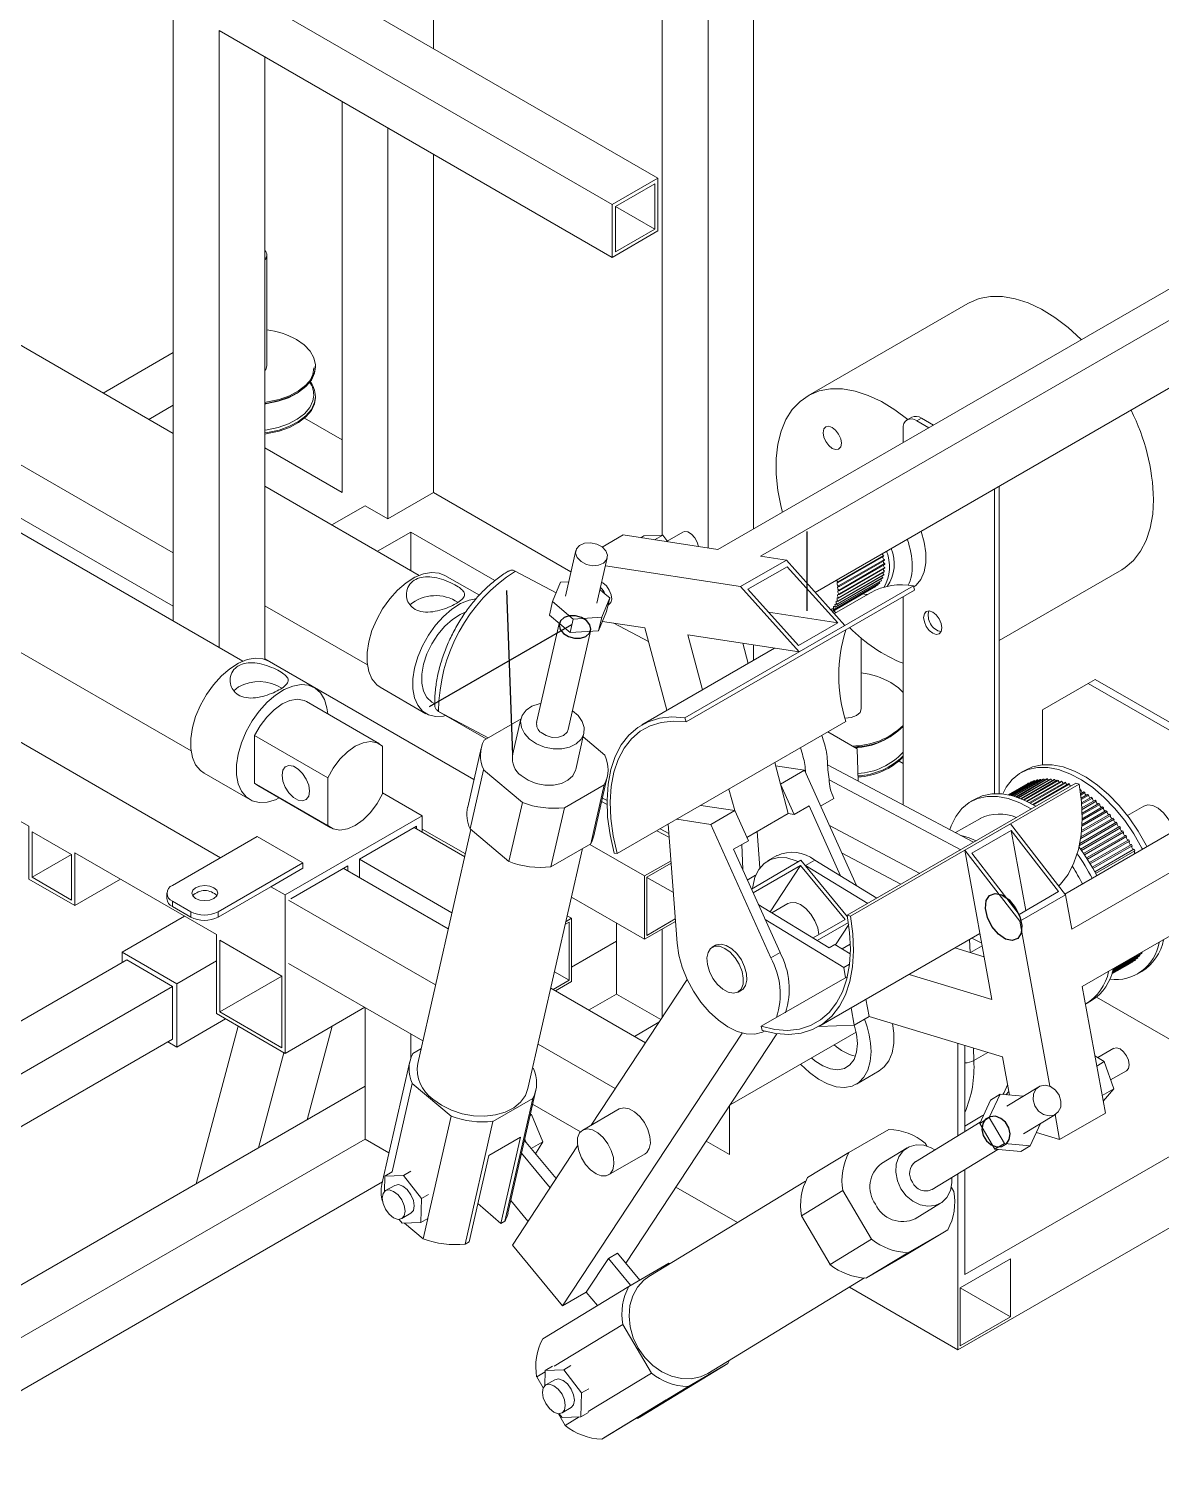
# Model space of a CAD drawing. Header units: millimetres. Extents: x 174 to 988, y 116 to 750.
# Drawn here: x 847.7 to 935.2, y 165.5 to 277.6 of the extents above; entities that cross this region are included whole.
import ezdxf

# ---------------------------------------------------------------- set-up
doc = ezdxf.new("R2010")
doc.units = ezdxf.units.MM
doc.linetypes.add('CENTERX2', pattern=[20.32, 12.7, -2.54, 2.54, -2.54])

msp = doc.modelspace()

# ---------------------------------------------------------------- linework, layer by layer
at = {"color": 7, "linetype": 'Continuous', "lineweight": 15}
for p, q in [((892.76, 264.03), (811.44, 310.97)), ((900.16, 298.38), (900.16, 237.46)), ((896.62, 296.34), (896.62, 238.46)), ((903.69, 296.87), (903.69, 238.95)), ((878.94, 286.14), (878.94, 276.08)), ((896.29, 266.07), (870.24, 281.11)), ((858.81, 279.54), (858.81, 231.81)), ((892.76, 259.94), (862.35, 277.5)), ((862.35, 277.5), (862.35, 229.77)), ((865.89, 275.46), (865.89, 228.84)), ((871.87, 272), (871.87, 241.75)), ((875.41, 269.96), (875.41, 239.71)), ((878.94, 267.92), (878.94, 241.75)), ((896.29, 266.07), (892.76, 264.03)), ((896.29, 261.99), (896.29, 266.07)), ((900.91, 237.34), (950.4, 265.91)), ((896.04, 265.64), (893, 263.88)), ((896.04, 262.13), (896.04, 265.64)), ((904.23, 236.83), (953.72, 265.4)), ((892.76, 264.03), (892.76, 259.94)), ((893, 263.88), (893, 260.37)), ((896.04, 262.13), (893, 263.88)), ((892.76, 259.94), (896.29, 261.99)), ((893, 260.37), (896.04, 262.13)), ((908.45, 234.03), (954.94, 260.86)), ((866.05, 251.55), (866.05, 260.12)), ((858.81, 246.32), (841.84, 256.12)), ((920.26, 256.37), (907.88, 249.23)), ((853.39, 249.45), (858.81, 252.58)), ((864.19, 228.71), (825.03, 251.31)), ((869.8, 251.46), (869.8, 251.55)), ((869.8, 249.1), (869.8, 249.19)), ((856.93, 247.41), (858.81, 248.5)), ((841.84, 246.88), (858.81, 237.08)), ((868.97, 247.51), (871.87, 245.84)), ((915.91, 247.58), (915.55, 247.38)), ((916.66, 247.51), (916.3, 247.3)), ((916.3, 247.3), (917.23, 246.77)), ((916.66, 247.51), (917.59, 246.97)), ((915.24, 245.62), (915.24, 246.69)), ((865.89, 245.21), (871.87, 241.75)), ((821.03, 244.38), (860.19, 221.78)), ((862.46, 213.51), (811.99, 242.65)), ((858.81, 232.97), (841.84, 242.76)), ((877.82, 235.35), (865.89, 242.24)), ((922.67, 242.24), (922.67, 218.47)), ((875.41, 239.71), (878.94, 241.75)), ((878.94, 241.75), (889.56, 235.62)), ((922.31, 218.47), (922.31, 242.03)), ((873.64, 240.73), (871.07, 239.25)), ((873.64, 240.73), (875.41, 239.71)), ((877.18, 238.69), (874.6, 237.21)), ((877.18, 238.69), (883.68, 234.94)), ((877.18, 238.69), (877.18, 235.72)), ((893.6, 238.47), (891.98, 237.53)), ((900.91, 237.34), (893.6, 238.47)), ((895.21, 238.41), (894.96, 238.26)), ((895.21, 238.41), (896.66, 238.46)), ((896.66, 238.46), (896.02, 238.1)), ((896.66, 238.46), (897.06, 237.94)), ((898.22, 238.7), (897.01, 238)), ((889.94, 237.26), (889.14, 233.74)), ((891.57, 233.19), (892.37, 236.7)), ((906.22, 236.52), (904.23, 236.83)), ((913.74, 236.89), (910.2, 234.85)), ((910.22, 234.79), (913.75, 236.83)), ((974.34, 237.6), (927.75, 210.7)), ((885.26, 235.68), (888.43, 234)), ((902.68, 234.48), (892.23, 236.09)), ((906.22, 236.52), (902.68, 234.48)), ((903.25, 234.27), (906.29, 236.02)), ((910.75, 231.47), (906.22, 236.52)), ((906.29, 236.02), (910.19, 231.68)), ((913.8, 236.57), (910.26, 234.53)), ((910.26, 233.58), (913.8, 235.62)), ((910.27, 234.47), (913.8, 236.51)), ((913.8, 235.67), (910.27, 233.63)), ((913.82, 236.26), (910.29, 234.21)), ((910.29, 234.16), (913.83, 236.2)), ((913.83, 235.96), (910.29, 233.91)), ((910.29, 233.86), (913.82, 235.9)), ((922.67, 230.31), (932.15, 235.78)), ((977.78, 236.55), (928.29, 207.98)), ((882.48, 233.81), (879.82, 235.35)), ((888.14, 233.32), (888.76, 234.81)), ((888.76, 234.81), (889.39, 234.85)), ((898.38, 224.32), (916.06, 234.53)), ((907.22, 229.43), (902.68, 234.48)), ((913.29, 234.61), (909.76, 232.57)), ((909.77, 232.57), (913.26, 234.58)), ((913.12, 234.48), (909.78, 232.55)), ((909.88, 232.69), (913.42, 234.73)), ((913.44, 234.77), (909.91, 232.72)), ((910.01, 232.88), (913.55, 234.92)), ((913.57, 234.95), (910.03, 232.91)), ((910.12, 233.09), (913.66, 235.13)), ((913.67, 235.17), (910.14, 233.13)), ((910.2, 233.32), (913.74, 235.36)), ((913.75, 235.41), (910.22, 233.37)), ((913.11, 234.5), (913.12, 234.48)), ((913.27, 234.65), (913.29, 234.61)), ((916.06, 234.53), (916.14, 234.21)), ((887.9, 232.26), (888.14, 233.32)), ((889.74, 231.97), (888.14, 233.32)), ((891.81, 234.24), (892.22, 233.89)), ((892.56, 233.61), (891.94, 232.12)), ((892.22, 233.89), (892.56, 233.61)), ((892.32, 232.55), (892.56, 233.61)), ((898.46, 224.01), (916.14, 234.21)), ((907.15, 229.92), (903.25, 234.27)), ((912.72, 234), (909.93, 232.39)), ((915.24, 217.6), (915.24, 233.69)), ((865.89, 233), (873.82, 228.42)), ((889.5, 230.92), (887.9, 232.26)), ((892.32, 232.55), (891.7, 231.06)), ((892.44, 233.05), (892.5, 233.09)), ((910.19, 231.68), (904.83, 232.51)), ((909.85, 232.68), (910.04, 232.45)), ((888.66, 231.63), (886.91, 223.97)), ((889.35, 223.42), (891.08, 231.02)), ((889.5, 230.92), (889.74, 231.97)), ((891.7, 231.06), (889.5, 230.92)), ((891.94, 232.12), (889.74, 231.97)), ((891.7, 231.06), (891.94, 232.12)), ((895.27, 231.28), (892, 231.78)), ((892.87, 231.65), (895.55, 230.23)), ((896.97, 224.91), (895.27, 231.28)), ((910.19, 231.68), (907.15, 229.92)), ((907.22, 229.43), (910.75, 231.47)), ((978.6, 232.11), (929.1, 203.54)), ((907.22, 229.43), (898.59, 230.76)), ((898.59, 230.76), (899.73, 226.5)), ((902.84, 230.1), (903.26, 228.54)), ((903.69, 229.97), (903.69, 228.79)), ((912.01, 225.02), (912.01, 230.5)), ((882.06, 219.55), (865.89, 228.89)), ((905.31, 229.72), (895.04, 223.79)), ((847.65, 215.94), (827.15, 227.78)), ((869.72, 226.67), (866.19, 228.71)), ((874.82, 226.69), (878.35, 224.65)), ((929.56, 226.99), (926.03, 224.95)), ((930.09, 227.3), (929.56, 226.99)), ((929.56, 226.99), (940.17, 220.87)), ((930.09, 227.3), (940.7, 221.18)), ((874.75, 222.32), (869.1, 225.58)), ((878.85, 225.52), (879.04, 225.41)), ((879.31, 224.83), (883, 222.7)), ((879.33, 224.82), (883.16, 222.79)), ((898.38, 224.32), (898.46, 224.01)), ((926.03, 224.95), (926.03, 220.7)), ((885.7, 224.26), (882.85, 222.61)), ((885.69, 224.25), (885.05, 221.44)), ((893.14, 213.83), (910.82, 224.04)), ((911.69, 221.93), (909.43, 223.24)), ((865.1, 222.95), (870.76, 219.68)), ((865.1, 222.95), (865.1, 219.27)), ((875, 222.13), (875, 218.46)), ((889.93, 220.33), (890.57, 223.14)), ((890.51, 222.86), (892.18, 221.45)), ((882.62, 221.99), (881.58, 217.42)), ((911.78, 219.44), (911.69, 221.93)), ((914.93, 220.98), (915.24, 220.8)), ((861.19, 220.05), (864.72, 218.01)), ((882.81, 220.32), (881.77, 215.75)), ((882.81, 220.32), (885.81, 217.78)), ((905.32, 220.87), (905.77, 219.2)), ((905.39, 220.62), (907.62, 220.27)), ((907.62, 220.27), (905.77, 219.2)), ((907.62, 220.27), (911.64, 211.35)), ((920.7, 214.71), (909.4, 220.69)), ((924.71, 220.29), (924.36, 220.09)), ((865.1, 219.27), (870.76, 216.01)), ((865.1, 219.27), (865.35, 219.09)), ((865.35, 219.09), (871, 215.82)), ((870.76, 216.01), (870.76, 219.68)), ((892.13, 219.15), (889.05, 217.37)), ((892.13, 219.15), (891.09, 214.58)), ((891.33, 215.2), (892.37, 219.77)), ((901.78, 218.82), (902.23, 217.16)), ((905.77, 219.2), (906.37, 216.93)), ((905.77, 219.2), (906.82, 216.86)), ((910.93, 209.06), (928.61, 219.27)), ((911.17, 208.99), (928.85, 219.2)), ((923.38, 218.37), (924.9, 219.25)), ((924.96, 219.28), (923.39, 218.37)), ((923.41, 218.37), (925.12, 219.36)), ((925.18, 219.38), (923.42, 218.37)), ((923.46, 218.36), (925.35, 219.45)), ((925.41, 219.47), (923.48, 218.35)), ((923.55, 218.34), (925.58, 219.51)), ((925.65, 219.53), (923.57, 218.33)), ((923.66, 218.31), (925.83, 219.56)), ((925.9, 219.57), (923.69, 218.3)), ((923.8, 218.27), (926.08, 219.59)), ((926.16, 219.59), (923.84, 218.26)), ((923.96, 218.22), (926.35, 219.6)), ((926.42, 219.6), (924.01, 218.2)), ((924.14, 218.16), (926.61, 219.59)), ((926.69, 219.58), (924.19, 218.14)), ((924.34, 218.08), (926.89, 219.56)), ((926.97, 219.54), (924.4, 218.06)), ((924.55, 217.99), (927.17, 219.5)), ((927.25, 219.49), (924.62, 217.97)), ((924.78, 217.89), (927.46, 219.43)), ((927.54, 219.41), (924.85, 217.86)), ((924.97, 219.27), (924.96, 219.28)), ((925.02, 217.77), (927.74, 219.34)), ((927.83, 219.31), (925.09, 217.73)), ((925.2, 219.36), (925.18, 219.38)), ((925.27, 217.63), (928.04, 219.23)), ((928.12, 219.2), (925.34, 217.59)), ((925.44, 219.43), (925.41, 219.47)), ((928.85, 219.2), (928.61, 219.27)), ((928.92, 218.79), (928.92, 218.79)), ((929.01, 218.74), (928.93, 218.7)), ((878.06, 216.75), (875, 218.52)), ((885.81, 217.78), (884.77, 213.21)), ((891.93, 217.85), (892.35, 217.63)), ((891.99, 218.12), (892.35, 217.93)), ((899.6, 217.56), (902.23, 217.16)), ((908.87, 217.5), (909.9, 218.1)), ((920.82, 218.05), (920.47, 217.85)), ((928.96, 218.46), (929.22, 218.61)), ((929.3, 218.55), (928.98, 218.36)), ((929.01, 218.11), (929.51, 218.4)), ((929.6, 218.34), (929.02, 218.01)), ((929.04, 217.75), (929.81, 218.19)), ((929.89, 218.12), (929.05, 217.64)), ((929.07, 217.36), (930.1, 217.95)), ((930.18, 217.88), (929.08, 217.25)), ((929.09, 216.96), (930.38, 217.7)), ((930.46, 217.63), (929.09, 216.84)), ((867.45, 210.63), (878.06, 216.75)), ((878.06, 215.49), (878.06, 216.75)), ((889.05, 217.37), (888.01, 212.8)), ((897.75, 216.49), (900.37, 216.09)), ((900.37, 216.09), (902.23, 217.16)), ((902.23, 217.16), (903.28, 214.82)), ((903.17, 215.08), (906.37, 216.93)), ((906.82, 216.86), (906.37, 216.93)), ((907.97, 217.53), (906.82, 216.86)), ((910.41, 212.1), (907.97, 217.53)), ((921.22, 216.55), (919.31, 215.45)), ((931.56, 216.48), (928.98, 214.99)), ((929, 215.13), (931.48, 216.56)), ((931.29, 216.78), (929.04, 215.48)), ((929.05, 215.62), (931.22, 216.87)), ((931.02, 217.08), (929.07, 215.96)), ((929.08, 216.09), (930.94, 217.16)), ((929.09, 216.53), (930.67, 217.44)), ((930.75, 217.36), (929.09, 216.41)), ((933.87, 217.5), (932.6, 216.77)), ((847.65, 211.85), (847.65, 215.94)), ((847.9, 215.51), (850.94, 213.75)), ((847.9, 212), (847.9, 215.51)), ((877.62, 215.95), (873.2, 213.4)), ((881.35, 213.59), (877.44, 215.85)), ((877.62, 215.75), (877.62, 215.95)), ((881.83, 215.7), (877.71, 197.6)), ((881.4, 213.81), (878.06, 215.73)), ((881.77, 215.75), (884.77, 213.21)), ((896.19, 215.59), (897.17, 215.07)), ((896.46, 215.75), (897.14, 215.39)), ((897.77, 206.89), (897.09, 216.11)), ((900.37, 216.09), (905.02, 205.77)), ((903.95, 215.53), (904.16, 212.72)), ((920.01, 214.09), (923.54, 216.13)), ((923.59, 215.61), (920.55, 213.85)), ((923.54, 216.13), (927.8, 210.65)), ((927.25, 210.89), (923.59, 215.61)), ((923.59, 215.61), (924.73, 209.43)), ((931.81, 216.16), (928.88, 214.46)), ((928.91, 214.62), (931.74, 216.25)), ((928.96, 214.17), (931.99, 215.92)), ((932.06, 215.83), (929.03, 214.08)), ((929.2, 213.84), (932.23, 215.59)), ((932.3, 215.49), (929.27, 213.74)), ((865.3, 215.15), (858.75, 211.37)), ((868.84, 213.11), (865.3, 215.15)), ((886.24, 195.66), (890.46, 214.22)), ((891.09, 214.58), (888.01, 212.8)), ((895.25, 212.1), (891.02, 214.54)), ((903.28, 214.82), (902.13, 214.16)), ((902.84, 212.6), (902.77, 214.52)), ((929.43, 213.49), (932.47, 215.24)), ((932.53, 215.14), (929.5, 213.39)), ((929.65, 213.13), (932.69, 214.89)), ((932.75, 214.78), (929.72, 213.03)), ((929.87, 212.77), (932.9, 214.52)), ((932.96, 214.42), (929.92, 212.67)), ((847.9, 212), (850.94, 213.75)), ((850.94, 213.75), (850.94, 210.24)), ((851.19, 213.9), (851.19, 209.81)), ((862.15, 207.57), (851.19, 213.9)), ((862.29, 209.33), (868.84, 213.11)), ((868.84, 213.11), (868.84, 212.7)), ((880.36, 209.26), (873.2, 213.4)), ((873.2, 211.97), (873.2, 213.4)), ((893.14, 213.83), (892.91, 213.87)), ((895.25, 212.1), (897.3, 213.28)), ((895.43, 212), (897.31, 213.08)), ((902.13, 214.16), (905.73, 206.18)), ((903.51, 211.09), (907.35, 213.31)), ((905.47, 213.67), (904.76, 213.26)), ((907.35, 213.31), (910.95, 208.95)), ((908.41, 213.32), (907.7, 212.91)), ((913.21, 210.38), (908.41, 213.32)), ((920.01, 214.09), (922.12, 202.54)), ((920.01, 214.09), (924.26, 208.6)), ((920.55, 213.85), (924.21, 209.13)), ((930.07, 212.41), (933.1, 214.16)), ((933.16, 214.05), (930.12, 212.3)), ((850.94, 210.24), (847.9, 212)), ((868.84, 212.7), (866.35, 211.27)), ((867.89, 210.34), (872.31, 212.89)), ((871.96, 212.69), (880.07, 208)), ((872.31, 212.48), (872.31, 212.89)), ((895.25, 207.2), (895.25, 212.1)), ((895.43, 207.5), (895.43, 212)), ((897.48, 210.81), (895.43, 211.99)), ((903.84, 212.15), (903.2, 211.78)), ((903.65, 210.79), (907.32, 212.91)), ((907.32, 212.91), (904.97, 209.33)), ((907.32, 212.91), (910.76, 208.74)), ((907.7, 212.91), (912.51, 209.98)), ((851.19, 209.81), (847.65, 211.85)), ((851.19, 209.81), (854.73, 211.86)), ((862.29, 208.92), (866.35, 211.27)), ((867.45, 210.63), (866.35, 211.27)), ((924.21, 209.13), (927.25, 210.89)), ((858.31, 210.76), (858.31, 210.35)), ((858.75, 210.15), (860.16, 209.33)), ((858.75, 210.15), (858.75, 209.74)), ((858.75, 209.74), (860.16, 208.92)), ((867.45, 198.38), (867.45, 210.63)), ((867.72, 210.24), (879.09, 203.67)), ((895.25, 207.2), (889.61, 210.46)), ((909.53, 206.54), (904.05, 209.89)), ((906.34, 209.96), (905.1, 209.25)), ((927.8, 210.65), (924.26, 208.6)), ((927.8, 210.65), (928.29, 207.98)), ((859.68, 209), (854.85, 206.21)), ((860.16, 209.33), (860.16, 208.92)), ((862.29, 209.33), (862.29, 208.92)), ((889.6, 208.83), (889.18, 208.59)), ((889.6, 208.83), (889.28, 209.02)), ((889.6, 203.93), (889.6, 208.83)), ((897.63, 208.78), (895.43, 207.5)), ((910.65, 205.02), (904.58, 208.73)), ((910.76, 208.74), (908.28, 207.31)), ((911.17, 208.99), (910.93, 209.06)), ((924.26, 208.6), (926.6, 195.83)), ((862.15, 207.57), (862.15, 201.45)), ((889.42, 208.53), (889.13, 208.36)), ((889.42, 204.03), (889.42, 208.53)), ((893.09, 208.45), (893.09, 202.97)), ((897.65, 208.58), (895.25, 207.2)), ((896.62, 207.99), (896.62, 201.17)), ((911.02, 208.5), (908.61, 207.11)), ((908.72, 200.45), (921.19, 207.65)), ((911.04, 208.34), (910.01, 206.77)), ((867.21, 204.36), (862.4, 207.14)), ((862.4, 207.14), (862.4, 201.59)), ((889.6, 205.04), (893.09, 207.06)), ((900.75, 206.74), (900.49, 206.58)), ((909.97, 206.8), (909.53, 206.54)), ((911.16, 206.07), (909.97, 206.8)), ((910.53, 206.46), (911.16, 206.83)), ((921.52, 205.84), (919.25, 206.53)), ((921.36, 206.69), (920.46, 206.17)), ((921.33, 206.9), (920.57, 207.29)), ((855.21, 205.6), (814.67, 182.2)), ((854.85, 205.39), (854.85, 206.21)), ((854.85, 206.21), (859.09, 203.76)), ((855.21, 205.6), (858.74, 203.56)), ((862.15, 205.53), (859.09, 203.76)), ((867.72, 205.34), (878.1, 199.34)), ((867.89, 205.23), (867.89, 205.23)), ((867.89, 205.23), (867.89, 205.23)), ((905.02, 205.77), (905.73, 206.18)), ((910.65, 205.02), (911.09, 205.27)), ((931.38, 204.53), (933.01, 205.47)), ((932.96, 205.43), (931.38, 204.52)), ((931.38, 204.52), (932.81, 205.34)), ((933.16, 205.57), (931.39, 204.55)), ((931.4, 204.57), (933.21, 205.61)), ((933.34, 205.73), (931.41, 204.61)), ((931.42, 204.64), (933.39, 205.78)), ((933.52, 205.9), (931.44, 204.7)), ((931.45, 204.74), (933.56, 205.96)), ((933.68, 206.1), (931.47, 204.82)), ((931.48, 204.86), (933.72, 206.16)), ((933.01, 205.47), (933.01, 205.48)), ((933.21, 205.61), (933.19, 205.64)), ((933.39, 205.78), (933.37, 205.82)), ((933.72, 206.16), (933.7, 206.19)), ((862.4, 201.59), (867.21, 204.36)), ((867.21, 198.81), (867.21, 204.36)), ((889.42, 204.03), (888.29, 204.68)), ((904.28, 200.47), (910.93, 204.31)), ((910.8, 204.23), (910.65, 205.02)), ((922.12, 202.54), (915.72, 204.49)), ((933.35, 204.5), (933.71, 204.71)), ((858.74, 203.56), (818.2, 180.16)), ((858.74, 203.56), (858.74, 199.48)), ((859.09, 203.76), (859.09, 198.86)), ((888.01, 203.42), (895.32, 199.2)), ((888.18, 203.32), (889.42, 204.03)), ((888.36, 203.22), (889.6, 203.93)), ((898.55, 204.1), (891.13, 192.83)), ((902.49, 203.12), (902.75, 203.27)), ((929.1, 203.54), (930.89, 193.76)), ((867.45, 198.38), (873.61, 201.94)), ((873.64, 201.92), (873.64, 191.75)), ((890.93, 201.73), (893.09, 202.97)), ((896.51, 201), (893.09, 202.97)), ((911.47, 200.57), (911.22, 201.9)), ((912.62, 201.24), (912.37, 202.56)), ((929.47, 202.26), (929.82, 202.46)), ((930.21, 202.73), (943.7, 194.94)), ((862.86, 201.04), (859.09, 198.86)), ((862.15, 201.45), (867.45, 198.38)), ((862.4, 201.59), (867.21, 198.81)), ((894.47, 199.69), (896.37, 200.79)), ((911.47, 200.57), (912.62, 201.24)), ((912.62, 201.24), (922.94, 198.1)), ((863.83, 200.47), (860.58, 188.29)), ((869.17, 193.25), (871.1, 200.49)), ((877.18, 199.88), (877.18, 198.01)), ((902.79, 199.95), (888.9, 178.85)), ((905.49, 199.9), (893.81, 182.15)), ((901.88, 194.41), (911.61, 200.03)), ((904.28, 200.47), (904.34, 200.16)), ((908.72, 200.45), (911.47, 200.57)), ((858.74, 199.48), (821.74, 178.12)), ((859.09, 198.86), (858.39, 199.27)), ((877.96, 198.72), (877.33, 198.36)), ((887.02, 199.09), (892.99, 195.65)), ((919.49, 192), (919.49, 199.15)), ((920.02, 192.32), (920.02, 198.99)), ((931.53, 198.77), (930.3, 198.06)), ((867.37, 198.43), (865.41, 191.08)), ((877.1, 197.74), (874.94, 188.25)), ((922.94, 198.1), (923.48, 195.15)), ((930.08, 198.2), (930.8, 197.74)), ((930.8, 197.74), (930.22, 197.4)), ((930.8, 197.74), (931.54, 195.63)), ((886.6, 197.24), (886.66, 197.2)), ((911.63, 196), (913.4, 197.02)), ((931.29, 196.32), (932.53, 197.03)), ((828.81, 169.95), (873.64, 195.83)), ((877.29, 196.06), (875.73, 189.21)), ((877.29, 196.06), (880.29, 193.52)), ((884.69, 186.03), (886.85, 195.52)), ((922.74, 195.22), (921.91, 193.41)), ((922.74, 195.22), (922, 194.77)), ((924.52, 195.06), (922.74, 195.22)), ((923.2, 195.18), (923.42, 195.44)), ((925.73, 195.8), (923.26, 194.29)), ((931.54, 195.63), (930.64, 195.11)), ((931.54, 195.63), (930.72, 194.67)), ((886.61, 194.9), (883.53, 193.12)), ((886.61, 194.9), (884.46, 185.41)), ((886.6, 194.44), (890.3, 192.3)), ((893.3, 194.08), (890.47, 192.44)), ((901.81, 190.56), (901.81, 194.31)), ((943.7, 194.94), (920.02, 181.27)), ((922, 194.77), (921.17, 192.95)), ((880.29, 193.52), (878.5, 185.63)), ((883.53, 193.12), (881.37, 183.63)), ((886.5, 193.64), (886.41, 193.58)), ((886.43, 193.68), (886.5, 193.64)), ((886.5, 193.64), (887.38, 191.54)), ((921.21, 193.05), (916.2, 190)), ((920.02, 192.76), (921.32, 193.51)), ((921.91, 193.41), (921.17, 192.95)), ((921.17, 192.95), (922.34, 190.96)), ((921.34, 193.54), (921.48, 193.63)), ((921.91, 193.41), (923.08, 191.41)), ((924.56, 192.16), (927.03, 193.66)), ((925.08, 191.24), (925.87, 192.95)), ((927, 193.64), (927.35, 191.72)), ((930.89, 193.76), (927.35, 191.72)), ((885.67, 191.91), (883.2, 190.48)), ((884.15, 185.23), (885.67, 191.91)), ((914.14, 192.5), (911.06, 190.72)), ((927.35, 191.72), (925.55, 192.27)), ((832.35, 167.91), (873.64, 191.75)), ((875.49, 190.68), (873.64, 191.75)), ((890.08, 191.22), (885.03, 183.55)), ((887.95, 187.99), (885.74, 190.66)), ((888.41, 188.69), (885.97, 191.65)), ((885.99, 191.73), (886.07, 191.53)), ((887.38, 191.54), (886.49, 191.03)), ((887.38, 191.54), (886.82, 190.62)), ((900.02, 191.59), (901.81, 190.56)), ((911.06, 190.72), (907.85, 188.77)), ((915.55, 191.07), (913.58, 189.86)), ((916.96, 191.44), (917.09, 191.22)), ((917.5, 187.86), (922.57, 190.94)), ((923.08, 191.41), (922.34, 190.96)), ((922.34, 190.96), (924.34, 190.78)), ((923.08, 191.41), (925.08, 191.24)), ((925.08, 191.24), (924.34, 190.78)), ((883.2, 190.48), (881.68, 183.8)), ((892.47, 188.98), (895.3, 190.61)), ((919.49, 175.45), (944.23, 189.74)), ((835.17, 165.46), (874.98, 188.44)), ((875.17, 188.89), (875.14, 187.7)), ((875.73, 189.21), (875.17, 188.89)), ((876.62, 188.94), (875.17, 188.89)), ((877.17, 189.26), (876.62, 188.94)), ((878, 187.15), (876.62, 188.94)), ((907.71, 188.49), (895.59, 181.11)), ((919.49, 175.45), (919.49, 189.07)), ((920.02, 181.27), (920.02, 189.39)), ((875.94, 188.17), (875.23, 187.77)), ((878.55, 187.46), (878, 187.15)), ((897.68, 188.04), (902.45, 185.29)), ((910.59, 187.77), (907.39, 185.82)), ((910.59, 187.77), (912.8, 184.01)), ((918.98, 188.01), (919.17, 187.69)), ((877.95, 185.29), (878, 187.15)), ((882.35, 186.76), (884.15, 185.23)), ((886.24, 185.4), (884.91, 187.01)), ((916.18, 185.59), (918.15, 186.79)), ((876.27, 185.54), (876.5, 185.24)), ((876.48, 185.6), (877.19, 186.01)), ((876.5, 185.24), (877.95, 185.29)), ((876.7, 185.25), (878.13, 184.03)), ((878.5, 185.61), (877.95, 185.29)), ((878.49, 185.61), (878.13, 184.03)), ((884.46, 185.41), (884.15, 185.23)), ((907.39, 185.82), (909.6, 182.06)), ((912.8, 184.01), (909.6, 182.06)), ((918.7, 184.74), (915.49, 182.79)), ((918.7, 184.74), (915.62, 182.96)), ((881.68, 183.8), (881.37, 183.63)), ((888.9, 178.85), (885.03, 183.55)), ((892.46, 182.52), (893.17, 182.92)), ((894.88, 180.84), (893.17, 182.92)), ((915.62, 182.96), (912.41, 181.01)), ((890.75, 179.92), (892.46, 182.52)), ((894.17, 180.44), (892.46, 182.52)), ((897.12, 182.14), (894.04, 180.36)), ((897.27, 182.13), (897.12, 182.14)), ((915.49, 182.79), (912.41, 181.01)), ((919.66, 180.25), (923.55, 182.49)), ((923.55, 182.49), (923.55, 178)), ((900.14, 173.63), (912.26, 181.01)), ((894.04, 180.36), (887.38, 176.31)), ((890.75, 179.92), (888.9, 178.85)), ((891.61, 178.88), (890.75, 179.92)), ((911.09, 180.3), (919.49, 175.45)), ((919.66, 175.76), (919.66, 180.25)), ((923.55, 178), (919.66, 180.25)), ((893.58, 177.41), (888.27, 174.18)), ((893.58, 177.41), (895.78, 173.65)), ((923.55, 178), (919.66, 175.76)), ((887.56, 173.86), (887.53, 172.67)), ((888.14, 174.19), (887.56, 173.86)), ((889, 173.91), (887.56, 173.86)), ((889.56, 174.23), (889, 173.91)), ((890.39, 172.12), (889, 173.91)), ((901.68, 174.38), (895.02, 170.33)), ((901.68, 174.38), (898.6, 172.6)), ((901.68, 174.38), (901.82, 174.66)), ((887.56, 173.75), (886.92, 173.36)), ((886.92, 173.36), (887.42, 172.5)), ((888.32, 173.14), (887.62, 172.74)), ((895.78, 173.65), (890.89, 170.67)), ((894.72, 170.15), (899.41, 173)), ((899.41, 173), (896.93, 171.57)), ((890.33, 170.26), (890.39, 172.12)), ((890.94, 172.43), (890.39, 172.12)), ((898.6, 172.6), (891.94, 168.55)), ((888.59, 170.51), (889.12, 169.6)), ((888.66, 170.51), (888.89, 170.21)), ((888.87, 170.57), (889.57, 170.98)), ((890.91, 170.6), (890.33, 170.26)), ((896.93, 171.57), (892.24, 168.72)), ((888.89, 170.21), (890.33, 170.26)), ((890.2, 170.26), (889.12, 169.6)), ((894.69, 170.21), (894.72, 170.15)), ((895.02, 170.33), (894.72, 170.15)), ((892.24, 168.72), (891.94, 168.55))]:
    msp.add_line(p, q, dxfattribs=at)
at = {"color": 7, "linetype": 'CENTERX2'}
for p, q in [((907.82, 232.61), (907.82, 238.73)), ((885.06, 221.48), (884.55, 236.06)), ((878.62, 225.2), (891, 232.34))]:
    msp.add_line(p, q, dxfattribs=at)
at = {"color": 8, "linetype": 'Continuous', "lineweight": 15}
for p, q in [((879.33, 224.82), (883.01, 222.7)), ((919.71, 214.13), (909.52, 219.53)), ((909.55, 216), (916.53, 212.3)), ((915.08, 211.46), (910.49, 213.9)), ((920.39, 207.19), (920.42, 206.18)), ((920.68, 198.78), (920.72, 197.82)), ((920.72, 197.82), (921.8, 198.45)), ((921.32, 193.51), (921.47, 193.6))]:
    msp.add_line(p, q, dxfattribs=at)
at = {"color": 7, "linetype": 'Continuous', "lineweight": 15, "flags": 128}
for points in [[(929.04, 253.58), (929, 253.62), (928, 254.52), (926.98, 255.3), (925.94, 255.93), (924.91, 256.42), (923.9, 256.74), (922.93, 256.91), (922, 256.91), (921.14, 256.75), (920.35, 256.43), (920.26, 256.37)], [(868.34, 253.59), (868.94, 253.17), (869.4, 252.69), (869.69, 252.16), (869.8, 251.62), (869.73, 251.07), (869.49, 250.54), (869.07, 250.05), (868.5, 249.61), (867.8, 249.24), (866.99, 248.95), (866.1, 248.76), (865.89, 248.73)], [(865.89, 251.19), (865.96, 251.27), (866.05, 251.55)], [(869.67, 251.41), (869.67, 251.41), (869.6, 250.88), (869.36, 250.36), (868.96, 249.88), (868.4, 249.45), (867.72, 249.09), (866.93, 248.81), (866.06, 248.63), (865.89, 248.6)], [(869.66, 249.12), (869.6, 248.85), (869.36, 248.33), (868.96, 247.85), (868.4, 247.42), (867.72, 247.06), (866.93, 246.78), (866.06, 246.6), (865.89, 246.57)], [(869.8, 249.1), (869.73, 248.62), (869.49, 248.09), (869.07, 247.6), (868.5, 247.16), (867.8, 246.79), (866.99, 246.51), (866.1, 246.31), (865.89, 246.28)], [(915.6, 247.4), (914.61, 248.15), (913.57, 248.79), (912.54, 249.27), (911.53, 249.6), (910.55, 249.77), (909.63, 249.77), (908.76, 249.61), (907.98, 249.28), (907.28, 248.8), (906.68, 248.17), (906.19, 247.4), (905.82, 246.5), (905.56, 245.49), (905.44, 244.38), (905.44, 243.18), (905.56, 241.92), (905.82, 240.62), (905.91, 240.23)], [(910.47, 245.57), (910.42, 245.91), (910.26, 246.26), (910.03, 246.57), (909.76, 246.79), (909.49, 246.89), (909.26, 246.84), (909.11, 246.67), (909.06, 246.38), (909.11, 246.04), (909.26, 245.69), (909.49, 245.38), (909.76, 245.16), (910.03, 245.07), (910.26, 245.11), (910.42, 245.29), (910.47, 245.57)], [(932.15, 235.78), (932.42, 235.95), (933.07, 236.51), (933.61, 237.21), (934.04, 238.04), (934.36, 239), (934.55, 240.07), (934.61, 241.22)], [(891.7, 236.13), (892.08, 236.29), (892.32, 236.56), (892.39, 236.9), (892.26, 237.24), (891.97, 237.55), (891.55, 237.76), (891.07, 237.86), (890.61, 237.83), (890.22, 237.66), (889.98, 237.39), (889.92, 237.06), (890.05, 236.72), (890.34, 236.41), (890.76, 236.19), (891.24, 236.09), (891.7, 236.13)], [(898.22, 238.7), (898.35, 238.74), (898.6, 238.71), (898.88, 238.54), (899.13, 238.26), (899.32, 237.92), (899.42, 237.57)], [(916.08, 234.46), (916.25, 234.6), (916.62, 235.04), (916.87, 235.62), (917, 236.31), (917, 237.09), (916.87, 237.92), (916.63, 238.75)], [(879.82, 235.35), (879.37, 235.53), (878.79, 235.58), (878.15, 235.47), (877.48, 235.2), (876.81, 234.77), (876.16, 234.21), (875.55, 233.54), (875, 232.77), (874.54, 231.94), (874.17, 231.08), (873.92, 230.21), (873.8, 229.38), (873.8, 228.6), (873.92, 227.91), (874.17, 227.34), (874.54, 226.89), (874.82, 226.69)], [(891.94, 234.8), (892.03, 234.76), (892.3, 234.53), (892.52, 234.21), (892.67, 233.85), (892.71, 233.51), (892.64, 233.24), (892.5, 233.09)], [(910.22, 234.79), (910.18, 234.8), (910.15, 234.78), (910.14, 234.74), (910.14, 234.7), (910.15, 234.64), (910.18, 234.59), (910.22, 234.55), (910.26, 234.53)], [(910.27, 234.47), (910.23, 234.48), (910.2, 234.47), (910.18, 234.43), (910.17, 234.39), (910.19, 234.34), (910.21, 234.29), (910.25, 234.24), (910.29, 234.21)], [(913.4, 234.83), (913.41, 234.81), (913.44, 234.77)], [(913.52, 235.05), (913.54, 235), (913.57, 234.95)], [(882.2, 233.53), (881.69, 233.43), (881.02, 233.16), (880.35, 232.73), (879.7, 232.17), (879.08, 231.5), (878.54, 230.73), (878.07, 229.9), (877.71, 229.04), (877.46, 228.17), (877.33, 227.34), (877.33, 226.56), (877.46, 225.87), (877.71, 225.3), (878.07, 224.85), (878.54, 224.56), (879.08, 224.42), (879.7, 224.45), (879.89, 224.5)], [(910.2, 233.32), (910.16, 233.35), (910.12, 233.36), (910.09, 233.35), (910.07, 233.32), (910.07, 233.27), (910.08, 233.22), (910.1, 233.17), (910.14, 233.13)], [(910.26, 233.58), (910.22, 233.6), (910.18, 233.61), (910.15, 233.59), (910.14, 233.56), (910.14, 233.51), (910.15, 233.46), (910.18, 233.41), (910.22, 233.37)], [(910.29, 233.86), (910.25, 233.88), (910.21, 233.88), (910.19, 233.86), (910.17, 233.82), (910.18, 233.77), (910.2, 233.72), (910.23, 233.67), (910.27, 233.63)], [(910.29, 234.16), (910.25, 234.17), (910.22, 234.16), (910.2, 234.14), (910.19, 234.1), (910.2, 234.05), (910.22, 233.99), (910.25, 233.95), (910.29, 233.91)], [(912.48, 233.86), (912.4, 233.87), (912.11, 233.92)], [(881.37, 232.49), (881, 232.33), (880.39, 231.94), (879.8, 231.41), (879.26, 230.77), (878.8, 230.04), (878.43, 229.27), (878.17, 228.48), (878.04, 227.71), (878.04, 227), (878.17, 226.39), (878.43, 225.9), (878.8, 225.55), (878.85, 225.52)], [(909.88, 232.69), (909.84, 232.73), (909.8, 232.76), (909.77, 232.76), (909.74, 232.75), (909.72, 232.72), (909.72, 232.67), (909.73, 232.62), (909.74, 232.6)], [(910.01, 232.88), (909.97, 232.91), (909.93, 232.93), (909.9, 232.93), (909.87, 232.91), (909.86, 232.87), (909.86, 232.83), (909.88, 232.77), (909.91, 232.72)], [(910.12, 233.09), (910.08, 233.12), (910.04, 233.13), (910.01, 233.13), (909.98, 233.1), (909.97, 233.06), (909.98, 233.01), (910, 232.96), (910.03, 232.91)], [(918.25, 231.28), (918.19, 231.62), (918.04, 231.98), (917.81, 232.29), (917.54, 232.5), (917.27, 232.6), (917.04, 232.55), (916.89, 232.38), (916.83, 232.1), (916.89, 231.75), (917.04, 231.4), (917.27, 231.09), (917.54, 230.87), (917.81, 230.78), (918.04, 230.82), (918.19, 231), (918.25, 231.28)], [(866.19, 228.71), (865.74, 228.89), (865.15, 228.94), (864.52, 228.83), (863.85, 228.55), (863.18, 228.13), (862.53, 227.57), (861.92, 226.89), (861.37, 226.13), (860.91, 225.3), (860.54, 224.43), (860.29, 223.57), (860.17, 222.73), (860.17, 221.96), (860.29, 221.27), (860.54, 220.69), (860.91, 220.25), (861.19, 220.05)], [(863.86, 226.72), (863.48, 226.43), (863.48, 226.43)], [(870.75, 224.63), (870.69, 225.11), (870.5, 225.75), (870.2, 226.26), (869.78, 226.63), (869.27, 226.85), (868.69, 226.9), (868.05, 226.79), (867.39, 226.51), (866.72, 226.09), (866.06, 225.53), (865.45, 224.85), (864.91, 224.09), (864.44, 223.26), (864.08, 222.39), (863.83, 221.53), (863.7, 220.69), (863.7, 219.92), (863.83, 219.23), (864.08, 218.65), (864.44, 218.21), (864.91, 217.91), (865.45, 217.78), (866.06, 217.81), (866.72, 218), (867, 218.13)], [(914.3, 227.06), (914.9, 226.64), (915.24, 226.3)], [(869.1, 225.58), (868.92, 225.67), (868.41, 225.76), (867.83, 225.67), (867.22, 225.4), (866.61, 224.96), (866.04, 224.39), (865.52, 223.71), (865.1, 222.95)], [(887.25, 225.44), (887.1, 225.41), (886.53, 225.22), (886.09, 224.91), (885.79, 224.52), (885.67, 224.06), (885.73, 223.58), (885.97, 223.11), (886.36, 222.68)], [(886.36, 222.68), (886.89, 222.32), (887.52, 222.07), (888.18, 221.94), (888.85, 221.93), (889.46, 222.06), (889.97, 222.31), (890.35, 222.67), (890.56, 223.09), (890.59, 223.57), (890.44, 224.05), (890.12, 224.51), (889.68, 224.88)], [(892.91, 213.87), (892.59, 215.28), (892.4, 216.65), (892.35, 217.96), (892.43, 219.2), (892.64, 220.33), (892.98, 221.35), (893.45, 222.25), (894.03, 223), (894.73, 223.59), (895.52, 224.03), (896.41, 224.3), (897.36, 224.4), (898.38, 224.32)], [(910.75, 224.3), (910.76, 224.3), (911.24, 224.35), (911.65, 224.51), (911.92, 224.74), (912.01, 225.02)], [(887.25, 223.19), (887.64, 222.95), (888.12, 222.82), (888.59, 222.83), (888.99, 222.97), (889.27, 223.22), (889.35, 223.42)], [(893.14, 213.83), (892.83, 215.21), (892.65, 216.54), (892.59, 217.82), (892.67, 219.02), (892.88, 220.12), (893.21, 221.11), (893.67, 221.98), (894.24, 222.71), (894.91, 223.3), (895.69, 223.72), (896.54, 223.98), (897.47, 224.08), (898.46, 224.01)], [(875, 222.13), (874.58, 222.4), (874.06, 222.49), (873.49, 222.4), (872.88, 222.13), (872.27, 221.7), (871.69, 221.12), (871.18, 220.44), (870.76, 219.68)], [(869.34, 218.66), (869.28, 219.12), (869.09, 219.59), (868.81, 220.03), (868.47, 220.37), (868.1, 220.59), (867.75, 220.64), (867.47, 220.53), (867.28, 220.27), (867.22, 219.89), (867.28, 219.43), (867.47, 218.96), (867.75, 218.52), (868.1, 218.17), (868.47, 217.96), (868.81, 217.91), (869.09, 218.02), (869.28, 218.28), (869.34, 218.66)], [(885.72, 219.86), (886.25, 219.51), (886.88, 219.26), (887.54, 219.12), (888.21, 219.12), (888.82, 219.25), (889.33, 219.5), (889.71, 219.85), (889.92, 220.28), (889.93, 220.33)], [(922.95, 218.44), (923.22, 218.96), (923.68, 219.56), (924.25, 220.02), (924.9, 220.34), (925.63, 220.49), (926.43, 220.49), (927.27, 220.33), (928.15, 220.01), (929.03, 219.54), (929.92, 218.93), (930.78, 218.19), (931.6, 217.34), (932.38, 216.38), (933.08, 215.35), (933.7, 214.26), (933.75, 214.17)], [(924.71, 220.29), (925.26, 220.54), (925.99, 220.7), (926.78, 220.69), (927.63, 220.53), (928.5, 220.21), (929.39, 219.74), (930.27, 219.13), (931.13, 218.39), (931.96, 217.54), (932.73, 216.59), (933.43, 215.56), (934.05, 214.47), (934.1, 214.37)], [(925.68, 219.48), (925.68, 219.48), (925.65, 219.53)], [(925.94, 219.51), (925.93, 219.52), (925.9, 219.57)], [(926.2, 219.52), (926.18, 219.54), (926.16, 219.59)], [(926.48, 219.51), (926.45, 219.55), (926.42, 219.6)], [(927.27, 211.32), (927.42, 211.47), (928, 212.22), (928.46, 213.12), (928.8, 214.14), (929.02, 215.28), (929.09, 216.51), (929.04, 217.82), (928.85, 219.2)], [(870.76, 216.01), (871.18, 215.74), (871.69, 215.65), (872.27, 215.74), (872.88, 216.01), (873.49, 216.44), (874.06, 217.02), (874.58, 217.7), (875, 218.46)], [(918.87, 215.68), (918.97, 215.98), (919.33, 216.71), (919.79, 217.32), (920.36, 217.78), (921.01, 218.09), (921.75, 218.25), (922.54, 218.25), (923.38, 218.08), (924.26, 217.76), (925.14, 217.29), (925.16, 217.28)], [(920.82, 218.05), (921.37, 218.3), (922.1, 218.45), (922.89, 218.45), (923.74, 218.29), (924.61, 217.97), (925.5, 217.5), (925.52, 217.48)], [(936.19, 215.58), (936.03, 216.01), (935.75, 216.53), (935.38, 216.99), (934.97, 217.33), (934.55, 217.54), (934.16, 217.59), (933.87, 217.5)], [(931.7, 216.23), (931.68, 216.23), (931.64, 216.25), (931.6, 216.29), (931.57, 216.34), (931.55, 216.39), (931.54, 216.44), (931.56, 216.48)], [(931.96, 215.9), (931.92, 215.91), (931.88, 215.93), (931.85, 215.97), (931.82, 216.02), (931.8, 216.07), (931.8, 216.12), (931.81, 216.16)], [(932.21, 215.57), (932.2, 215.57), (932.16, 215.58), (932.12, 215.6), (932.09, 215.64), (932.06, 215.69), (932.04, 215.75), (932.04, 215.79), (932.06, 215.83)], [(932.45, 215.23), (932.43, 215.23), (932.4, 215.24), (932.35, 215.26), (932.32, 215.31), (932.29, 215.36), (932.28, 215.41), (932.28, 215.46), (932.3, 215.49)], [(919.74, 215.22), (920.36, 215.04), (920.9, 214.82)], [(932.68, 214.88), (932.66, 214.88), (932.62, 214.89), (932.58, 214.92), (932.54, 214.96), (932.52, 215.01), (932.5, 215.07), (932.51, 215.11), (932.53, 215.14)], [(932.9, 214.52), (932.87, 214.52), (932.83, 214.53), (932.79, 214.56), (932.75, 214.61), (932.73, 214.66), (932.72, 214.71), (932.73, 214.76), (932.75, 214.78)], [(933.1, 214.16), (933.07, 214.15), (933.03, 214.17), (932.99, 214.21), (932.95, 214.25), (932.93, 214.31), (932.93, 214.36), (932.94, 214.4), (932.95, 214.42)], [(903.61, 211.15), (903.63, 211.27), (903.79, 212), (904.08, 212.61), (904.49, 213.07), (905, 213.38), (905.6, 213.52), (906.26, 213.49), (906.97, 213.28), (907.16, 213.2)], [(860.54, 210.36), (860.86, 210.24), (861.25, 210.19), (861.63, 210.24), (861.95, 210.36), (862.17, 210.55), (862.25, 210.77), (862.17, 210.99), (861.95, 211.18), (861.63, 211.3), (861.25, 211.35), (860.86, 211.3), (860.54, 211.18), (860.32, 210.99), (860.25, 210.77), (860.32, 210.55), (860.54, 210.36)], [(906.34, 209.96), (906.52, 210.03), (906.89, 210.04), (907.31, 209.88), (907.73, 209.57), (908.11, 209.15), (908.42, 208.64), (908.64, 208.1), (908.74, 207.57), (908.74, 207.57)], [(904.28, 200.47), (905.32, 200.23), (906.31, 200.16), (907.23, 200.26), (908.09, 200.53), (908.86, 200.96), (909.54, 201.54), (910.1, 202.28), (910.56, 203.15), (910.89, 204.14), (911.09, 205.25), (911.17, 206.45), (911.11, 207.73), (910.93, 209.06)], [(904.34, 200.16), (905.4, 199.92), (906.42, 199.84), (907.37, 199.95), (908.25, 200.22), (909.05, 200.66), (909.74, 201.26), (910.32, 202.02), (910.79, 202.91), (911.13, 203.93), (911.34, 205.07), (911.41, 206.31), (911.36, 207.62), (911.17, 208.99)], [(904.57, 200.11), (904.38, 200.01), (903.78, 199.86), (903.12, 199.88), (902.42, 200.07), (901.69, 200.43), (900.96, 200.94), (900.26, 201.59), (899.61, 202.35), (899.03, 203.2), (898.55, 204.1), (898.17, 205.04), (897.91, 205.98), (897.77, 206.89)], [(902.72, 203.35), (902.87, 203.72), (902.89, 204.19), (902.79, 204.72), (902.57, 205.27), (902.26, 205.77), (901.88, 206.2), (901.46, 206.5), (901.04, 206.66), (900.67, 206.66), (900.36, 206.49), (900.16, 206.18), (900.07, 205.76), (900.11, 205.25), (900.28, 204.7), (900.54, 204.17), (900.9, 203.71), (901.3, 203.34), (901.72, 203.1), (902.12, 203.03), (902.47, 203.11), (902.72, 203.35)], [(900.75, 206.74), (900.81, 206.77), (901.17, 206.83), (901.57, 206.73), (901.99, 206.47), (902.39, 206.09), (902.74, 205.61), (902.99, 205.07), (903.14, 204.53), (903.16, 204.03), (903.05, 203.62), (902.84, 203.33), (902.75, 203.27)], [(933.56, 205.96), (933.53, 206.01), (933.53, 206.01)], [(911.71, 199.13), (911.64, 199.87), (911.47, 200.58)], [(913.4, 197.02), (913.79, 197.33), (914.15, 197.81), (914.4, 198.43), (914.52, 199.15), (914.52, 199.95), (914.42, 200.69)], [(907.32, 197.55), (907.35, 197.52), (908.01, 196.89), (908.71, 196.38), (909.4, 196.01), (910.08, 195.8), (910.72, 195.75), (911.3, 195.85), (911.81, 196.12), (912.22, 196.53), (912.52, 197.08), (912.71, 197.75), (912.77, 198.52)], [(908.15, 198.03), (908.42, 197.81), (909.03, 197.41), (909.64, 197.18), (910.2, 197.11), (910.71, 197.22), (911.13, 197.49), (911.45, 197.91), (911.64, 198.47), (911.71, 199.13)], [(931.52, 198.76), (931.75, 198.81), (932.02, 198.72), (932.29, 198.51), (932.52, 198.2), (932.68, 197.85), (932.73, 197.5), (932.68, 197.22), (932.53, 197.04), (932.53, 197.03)], [(878.88, 194.84), (879.55, 194.37), (880.32, 193.98), (881.16, 193.71), (882.03, 193.55), (882.89, 193.52), (883.73, 193.62), (884.48, 193.84), (885.14, 194.17), (885.67, 194.61), (886.04, 195.13), (886.24, 195.66)], [(926.65, 195.81), (926.23, 195.92), (925.83, 195.85), (925.51, 195.6), (925.32, 195.23), (925.3, 194.78), (925.44, 194.32), (925.72, 193.92), (926.1, 193.65), (926.53, 193.54), (926.93, 193.61), (927.24, 193.85), (927.43, 194.23), (927.45, 194.68), (927.31, 195.14), (927.03, 195.54), (926.65, 195.81)], [(893.3, 194.08), (893.31, 194.09), (893.66, 194.17), (894.06, 194.09), (894.48, 193.86), (894.88, 193.49), (895.24, 193.02), (895.51, 192.49), (895.67, 191.95), (895.71, 191.44), (895.62, 191.01), (895.42, 190.7), (895.3, 190.61)], [(890.23, 192.22), (890.48, 192.45), (890.83, 192.54), (891.23, 192.46), (891.65, 192.23), (892.05, 191.86), (892.41, 191.39), (892.68, 190.86), (892.84, 190.32), (892.88, 189.81), (892.79, 189.38), (892.59, 189.07), (892.29, 188.91), (891.91, 188.91), (891.5, 189.06), (891.08, 189.37), (890.69, 189.79), (890.38, 190.3), (890.16, 190.84), (890.06, 191.37), (890.08, 191.84), (890.23, 192.22)], [(917.71, 190.92), (917.42, 191.08), (916.84, 191.28), (916.25, 191.3), (915.71, 191.15), (915.25, 190.83), (914.91, 190.37), (914.72, 189.81), (914.68, 189.18), (914.81, 188.53), (915.08, 187.91)], [(915.08, 187.91), (915.49, 187.37), (916, 186.94), (916.57, 186.66), (917.16, 186.55), (917.73, 186.61), (918.24, 186.85), (918.64, 187.24), (918.91, 187.76), (919.02, 188.36), (919.01, 188.78)], [(874.97, 187.19), (875.04, 186.76), (875.23, 186.32), (875.51, 185.94), (875.85, 185.66), (876.19, 185.54), (876.48, 185.6), (876.67, 185.82), (876.74, 186.17), (876.67, 186.6), (876.48, 187.04), (876.19, 187.43), (875.85, 187.7), (875.51, 187.82), (875.23, 187.77), (875.04, 187.54), (874.97, 187.19)], [(877.44, 186.58), (877.38, 187.01), (877.19, 187.45), (876.9, 187.84), (876.56, 188.11), (876.22, 188.23), (875.94, 188.17)], [(877.19, 186.01), (877.19, 186.01), (877.38, 186.23), (877.44, 186.58)], [(895.59, 181.11), (895.2, 180.83), (894.71, 180.29), (894.34, 179.63), (894.12, 178.87), (894.06, 178.06), (894.14, 177.22), (894.38, 176.38), (894.77, 175.58)], [(894.77, 175.58), (895.28, 174.86), (895.89, 174.24), (896.59, 173.75), (897.34, 173.41), (898.11, 173.22), (898.87, 173.21), (899.58, 173.37), (900.14, 173.63)], [(889.12, 171.14), (889.06, 171.57), (888.87, 172.01), (888.58, 172.4), (888.24, 172.67), (887.9, 172.79), (887.62, 172.74), (887.42, 172.52), (887.36, 172.16), (887.42, 171.73), (887.62, 171.29), (887.9, 170.91), (888.24, 170.63), (888.58, 170.51), (888.87, 170.57), (889.06, 170.79), (889.12, 171.14)], [(889.57, 170.98), (889.57, 170.98), (889.76, 171.2), (889.83, 171.55), (889.76, 171.98), (889.57, 172.42), (889.29, 172.81), (888.95, 173.08), (888.61, 173.2), (888.32, 173.14)]]:
    msp.add_lwpolyline(points, dxfattribs=at)
at = {"color": 8, "linetype": 'Continuous', "lineweight": 15, "flags": 128}
for points in [[(869.8, 251.46), (869.73, 250.98), (869.49, 250.45), (869.07, 249.96), (868.5, 249.52), (867.8, 249.15), (866.99, 248.87), (866.1, 248.67), (865.89, 248.65)], [(869.8, 249.19), (869.73, 248.71), (869.49, 248.18), (869.07, 247.69), (868.5, 247.25), (867.8, 246.88), (866.99, 246.59), (866.1, 246.4), (865.89, 246.37)], [(922.97, 195.2), (923.06, 195.36), (923.33, 195.95)]]:
    msp.add_lwpolyline(points, dxfattribs=at)
at = {"color": 7, "linetype": 'Continuous', "flags": 128}
for points in [[(890.72, 230.62), (891, 230.87), (891.11, 231.19), (891.03, 231.53), (890.77, 231.85), (890.38, 232.1), (889.91, 232.23), (889.43, 232.22), (889.03, 232.09), (888.75, 231.84), (888.64, 231.52), (888.72, 231.17), (888.98, 230.86), (889.37, 230.61), (889.84, 230.48), (890.31, 230.48), (890.72, 230.62)], [(921.67, 210.19), (921.93, 210.6), (922.36, 210.75), (922.89, 210.63), (923.44, 210.25), (923.92, 209.67), (924.27, 208.97), (924.43, 208.27), (924.37, 207.67), (924.11, 207.26), (923.69, 207.1), (923.16, 207.22), (922.61, 207.61), (922.12, 208.19), (921.77, 208.88), (921.61, 209.58), (921.67, 210.19)], [(922.38, 193.51), (921.97, 193.48), (921.63, 193.28), (921.41, 192.93), (921.34, 192.49), (921.44, 192.02), (921.7, 191.61), (922.06, 191.3), (922.48, 191.14), (922.89, 191.17), (923.23, 191.37), (923.45, 191.72), (923.52, 192.16), (923.42, 192.63), (923.17, 193.05), (922.8, 193.35), (922.38, 193.51)]]:
    msp.add_lwpolyline(points, dxfattribs=at)
at = {"color": 7, "linetype": 'Continuous', "lineweight": 15}
for centre, radius, start, end in [((865.56, 260.12), 0.486, 312.3065, 47.6935), ((865.17, 247.82), 6.58, 61.2135, 82.2817), ((867.86, 249.14), 1.94, 1.3817, 39.1845), ((918.08, 240.74), 16.54, 1.6605, 26.5252), ((915.89, 246.8), 0.655, 50.7961, 189.2147), ((916.22, 246.89), 0.754, 54.3823, 114.3075), ((909.5, 235.95), 6.45, 1.1032, 19.7998), ((913.81, 237.09), 0.205, 201.2353, 249.331), ((913.88, 236.76), 0.206, 171.633, 246.9454), ((909.03, 235.9), 4.81, 11.2022, 11.9249), ((910.83, 236.03), 3.36, 331.6983, 20.6478), ((911.44, 236.25), 3.12, 325.8332, 22.1318), ((892.28, 224.8), 12.95, 122.8203, 179.8782), ((913.91, 235.59), 0.244, 189.7372, 228.8419), ((913.93, 236.45), 0.219, 177.1683, 241.4112), ((913.94, 235.86), 0.236, 185.6886, 232.886), ((913.95, 236.14), 0.225, 181.1091, 237.4645), ((909.54, 236), 4.3, 6.8543, 7.632), ((911.13, 236.04), 2.69, 350.997, 352.059), ((910.27, 236.07), 3.56, 2.079, 2.9743), ((910.78, 236.07), 3.05, 356.841, 357.8348), ((912.75, 235.96), 3.2, 334.4568, 2.0278), ((890.72, 233.22), 1.64, 24.2115, 46.656), ((910.28, 235.05), 0.205, 201.2353, 249.331), ((905.49, 233.86), 4.81, 11.2022, 11.9249), ((906, 233.96), 4.3, 6.8543, 7.632), ((915.13, 229.61), 5.01, 79.3292, 118.8141), ((912.5, 235.51), 1.2, 299.1051, 300.9371), ((912.5, 235.52), 1.21, 309.3881, 311.2335), ((912.46, 235.56), 1.26, 319.2878, 321.1114), ((912.2, 235.74), 1.58, 328.6093, 330.1316), ((913.85, 235.34), 0.248, 193.3433, 225.2338), ((911.89, 235.88), 1.92, 336.9801, 338.3051), ((911.58, 235.96), 2.24, 344.4008, 345.6052), ((879.1, 230.63), 3.15, 56.5392, 129.3313), ((908.05, 233.92), 2.24, 344.4008, 345.6052), ((907.6, 234), 2.69, 350.997, 352.059), ((906.73, 234.03), 3.56, 2.079, 2.9743), ((907.25, 234.03), 3.05, 356.841, 357.8348), ((908.93, 233.51), 1.26, 319.2878, 321.1114), ((908.67, 233.7), 1.58, 328.6093, 330.1316), ((908.36, 233.83), 1.92, 336.9801, 338.3051), ((918.47, 232.23), 1.28, 163.0131, 256.982), ((921.95, 227.59), 11.68, 162.3099, 197.6821), ((919.94, 240.03), 12.41, 224.6445, 247.7416), ((911.13, 221.29), 6.58, 61.2135, 82.2817), ((865.44, 223.79), 3.34, 58.2471, 118.305), ((887.7, 223.84), 0.794, 170.4213, 235.662), ((911.32, 227.8), 5.65, 269.9438, 314.0304), ((911.39, 227.3), 5.27, 271.3936, 317.0833), ((885.12, 221.42), 2.56, 152.2366, 205.6425), ((886.64, 221.18), 1.61, 170.8931, 235.1888), ((889.87, 220.34), 2.56, 332.2376, 25.6425), ((911.44, 225.19), 5.18, 273.4786, 317.2627), ((911.42, 225.21), 5.48, 273.6522, 314.2955), ((926.17, 216.94), 2.64, 117.3597, 118.852), ((926.19, 216.91), 2.67, 112.1948, 113.674), ((926.23, 216.83), 2.76, 107.1198, 108.567), ((926.26, 216.72), 2.88, 102.1609, 103.5684), ((926.3, 216.48), 3.11, 97.3981, 98.7238), ((926.32, 216.35), 3.25, 92.8002, 94.099), ((926.33, 216.04), 3.56, 88.4469, 89.6647), ((926.31, 215.77), 3.83, 84.3098, 85.4737), ((926.93, 219.65), 0.25, 196.3914, 224.2183), ((926.29, 215.54), 4.07, 80.3923, 81.5204), ((927.21, 219.61), 0.248, 194.6141, 226.0037), ((926.18, 214.95), 4.66, 76.7356, 77.7498), ((927.49, 219.54), 0.247, 192.8373, 227.7792), ((926.11, 214.66), 4.96, 73.261, 74.2436), ((927.78, 219.46), 0.245, 191.014, 229.5987), ((925.94, 214.12), 5.53, 70.0084, 70.9166), ((928.06, 219.35), 0.238, 188.824, 231.7869), ((925.74, 213.6), 6.09, 66.9403, 67.7896), ((928.35, 219.23), 0.238, 187.0737, 231.8992), ((924.97, 212.09), 7.78, 58.7052, 59.4271), ((929.23, 218.74), 0.223, 180.4643, 240.1495), ((888.27, 224.31), 6.98, 249.3748, 276.4043), ((924.78, 211.79), 8.14, 56.2212, 56.9284), ((929.52, 218.54), 0.22, 178.4475, 242.1691), ((924.31, 211.11), 8.96, 53.875, 54.5326), ((929.81, 218.33), 0.216, 176.3771, 244.238), ((924.14, 210.87), 9.25, 51.6195, 52.2704), ((930.09, 218.1), 0.206, 172.8527, 247.7625), ((923.7, 210.31), 9.97, 49.4609, 50.0774), ((930.38, 217.85), 0.203, 170.7676, 249.8495), ((923.14, 209.67), 10.82, 47.3953, 47.9735), ((930.66, 217.59), 0.2, 168.5813, 252.0338), ((884.17, 216.87), 2.66, 168.0101, 205.0705), ((922.7, 213.46), 3.43, 67.3937, 115.7289), ((922.59, 209.09), 11.62, 45.3953, 45.9429), ((930.94, 217.31), 0.197, 166.2984, 254.3141), ((922.42, 208.93), 11.85, 43.4368, 43.9819), ((931.21, 217.03), 0.193, 163.9327, 256.6813), ((922.05, 208.59), 12.35, 41.5466, 42.0764), ((931.47, 216.72), 0.189, 161.4764, 259.1359), ((921.85, 208.42), 12.61, 39.6891, 40.2138), ((921.03, 207.77), 13.66, 37.8924, 38.3812), ((920.77, 207.59), 13.97, 36.1058, 36.5874), ((920.65, 207.53), 14.11, 34.3452, 34.8249), ((888.95, 215.75), 2.44, 331.4675, 347.1476), ((916.4, 205.1), 15.5, 26.9416, 36.5362), ((921.01, 207.78), 13.67, 32.5891, 33.0862), ((920.94, 207.73), 13.76, 30.8527, 31.3476), ((920.81, 207.65), 13.91, 29.1218, 29.6113), ((887.23, 219.74), 6.98, 249.3748, 276.4043), ((906.66, 211.11), 2.82, 51.5639, 114.9021), ((916.02, 204.89), 15.52, 26.9446, 35.1393), ((920.47, 207.48), 14.29, 27.397, 27.8727), ((933.29, 213.96), 0.164, 149.4467, 229.152), ((917.5, 205.74), 12.95, 26.3358, 33.1974), ((858.98, 210.76), 0.655, 110.7837, 249.2168), ((861.25, 209.69), 1.28, 43.0256, 136.9746), ((859.06, 210.42), 0.754, 185.6943, 245.6268), ((861.22, 211.38), 2.31, 242.6092, 297.3906), ((861.22, 210.97), 2.31, 242.6092, 297.3906), ((931.65, 207.51), 3.43, 262.9334, 350.7861), ((931.66, 207.9), 3.8, 302.6167, 348.8088), ((899.85, 202.95), 5.89, 342.24, 28.605), ((900.59, 203.36), 5.85, 341.5636, 28.6975), ((931.53, 207.67), 2.66, 302.5622, 304.0422), ((931.47, 207.75), 2.76, 307.7449, 309.1795), ((931.42, 207.8), 2.83, 312.8137, 314.2293), ((931.35, 207.87), 2.92, 317.7745, 319.1683), ((931.27, 207.94), 3.03, 322.527, 323.8974), ((927.45, 205.44), 3.76, 300.2247, 348.9056), ((927.77, 205.66), 3.8, 302.6231, 348.9002), ((905.6, 198.38), 7.17, 1.1282, 21.7459), ((912.35, 201.59), 3.52, 226.271, 257.05), ((879.6, 197.17), 2.56, 152.236, 205.6436), ((880.56, 197.18), 2.88, 171.6973, 234.3852), ((884.35, 196.09), 2.56, 332.2378, 25.6424), ((882.75, 200.06), 6.98, 249.3752, 276.404), ((913.99, 187.8), 4.7, 50.8365, 88.1556), ((915.12, 188.57), 4.6, 152.0931, 189.9693), ((914.96, 188.05), 2.28, 127.2385, 215.8955), ((916.9, 189.09), 1.15, 127.4787, 215.6562), ((911.92, 186.62), 4.6, 152.0933, 189.9696), ((917, 188.86), 1.12, 203.278, 296.7737), ((877.45, 187.7), 2.57, 167.6573, 197.1007), ((914.64, 186.89), 4.6, 332.0936, 9.9697), ((915.2, 187.68), 2.31, 205.0249, 295.0263), ((882.32, 186.57), 2.44, 331.4652, 347.1475), ((880.59, 190.57), 6.98, 249.3744, 276.4047), ((915.77, 187.66), 4.7, 230.8363, 268.1557), ((912.56, 185.7), 4.7, 230.8366, 268.1559), ((898.1, 178.21), 4.6, 152.0932, 189.9693), ((891.44, 174.15), 4.6, 152.0932, 189.9697), ((898.75, 177.3), 4.7, 230.8366, 268.1557), ((892.09, 173.24), 4.7, 230.8366, 268.1557)]:
    msp.add_arc(centre, radius, start, end, dxfattribs=at)
at = {"color": 8, "linetype": 'Continuous', "lineweight": 15}
for centre, radius, start, end in [((867.91, 249.3), 1.76, 354.1087, 35.4875), ((911.35, 227.67), 5.6, 271.0368, 314.1057), ((911.42, 225.3), 5.48, 273.6262, 314.2937), ((920, 199.16), 1.52, 270.5559, 298.1228), ((912.04, 197.26), 8.69, 336.5592, 3.6811)]:
    msp.add_arc(centre, radius, start, end, dxfattribs=at)
at = {"color": 7, "linetype": 'Continuous', "lineweight": 15}
for points, knots in [([(884.7, 235.66), (884.6, 235.6), (884.2, 235.36), (883.53, 234.85), (882.72, 234.11), (881.97, 233.26), (881.27, 232.33), (880.66, 231.33), (880.12, 230.28), (879.69, 229.19), (879.35, 228.09), (879.13, 226.99), (879.03, 226.06), (879.04, 225.51), (879.04, 225.31)], [0, 0, 0, 0, 0.0340298, 0.1254086, 0.2167119, 0.3078599, 0.3988321, 0.4896829, 0.5805042, 0.6713966, 0.7624429, 0.8537544, 0.9454289, 1, 1, 1, 1]), ([(884.71, 235.65), (884.74, 235.67), (884.83, 235.74), (885.03, 235.77), (885.18, 235.71), (885.26, 235.68)], [0, 0, 0, 0, 0.169898, 0.584724, 1, 1, 1, 1]), ([(880.68, 233.17), (880.49, 233.07), (880.12, 232.87), (879.42, 232.63), (878.68, 232.49), (877.95, 232.51), (877.37, 232.76), (876.98, 233.18), (876.81, 233.71), (876.85, 234.28), (877.16, 234.8), (877.67, 235.13), (878.3, 235.26), (879.01, 235.21), (879.75, 235.01), (880.44, 234.71), (880.96, 234.4), (881.27, 234.13), (881.37, 233.86), (881.24, 233.57), (880.94, 233.32), (880.72, 233.19), (880.68, 233.17)], [0, 0, 0, 0, 0.050176, 0.100253, 0.152935, 0.208707, 0.261446, 0.309355, 0.358387, 0.412327, 0.467882, 0.519459, 0.567975, 0.618031, 0.672213, 0.727715, 0.778412, 0.825954, 0.876598, 0.931816, 0.98638, 1, 1, 1, 1]), ([(863.86, 228.36), (864.05, 228.44), (864.42, 228.6), (865.12, 228.6), (865.86, 228.45), (866.58, 228.17), (867.17, 227.86), (867.55, 227.58), (867.73, 227.31), (867.69, 227.03), (867.38, 226.72), (866.87, 226.41), (866.24, 226.14), (865.53, 225.92), (864.79, 225.83), (864.1, 225.93), (863.58, 226.25), (863.27, 226.71), (863.16, 227.26), (863.3, 227.83), (863.59, 228.19), (863.82, 228.33), (863.86, 228.36)], [0, 0, 0, 0, 0.0501759, 0.1002526, 0.1529342, 0.2087066, 0.2614454, 0.3093546, 0.3583873, 0.4123265, 0.4678816, 0.519459, 0.5679745, 0.6180306, 0.6722128, 0.7277146, 0.7784127, 0.8259537, 0.8765971, 0.9318161, 0.9863794, 1, 1, 1, 1]), ([(879.04, 225.31), (879.04, 225.27), (879.04, 225.14), (879.13, 224.97), (879.26, 224.87), (879.33, 224.82)], [0, 0, 0, 0, 0.195731, 0.597642, 1, 1, 1, 1]), ([(908.97, 222.97), (909.11, 222.53), (909.4, 221.6), (909.39, 220.54), (909.53, 219.59), (909.56, 218.87), (909.79, 218.36), (909.9, 218.1)], [0, 0, 0, 0, 0.2585697, 0.5467778, 0.6979539, 0.8489013, 1, 1, 1, 1]), ([(907.3, 222.01), (907.44, 221.57), (907.65, 220.91), (907.69, 220.3), (907.7, 220.11)], [0, 0, 0, 0, 0.669236, 1, 1, 1, 1])]:
    msp.add_open_spline(points, degree=3, knots=knots, dxfattribs=at)

doc.saveas('drawing.dxf')
